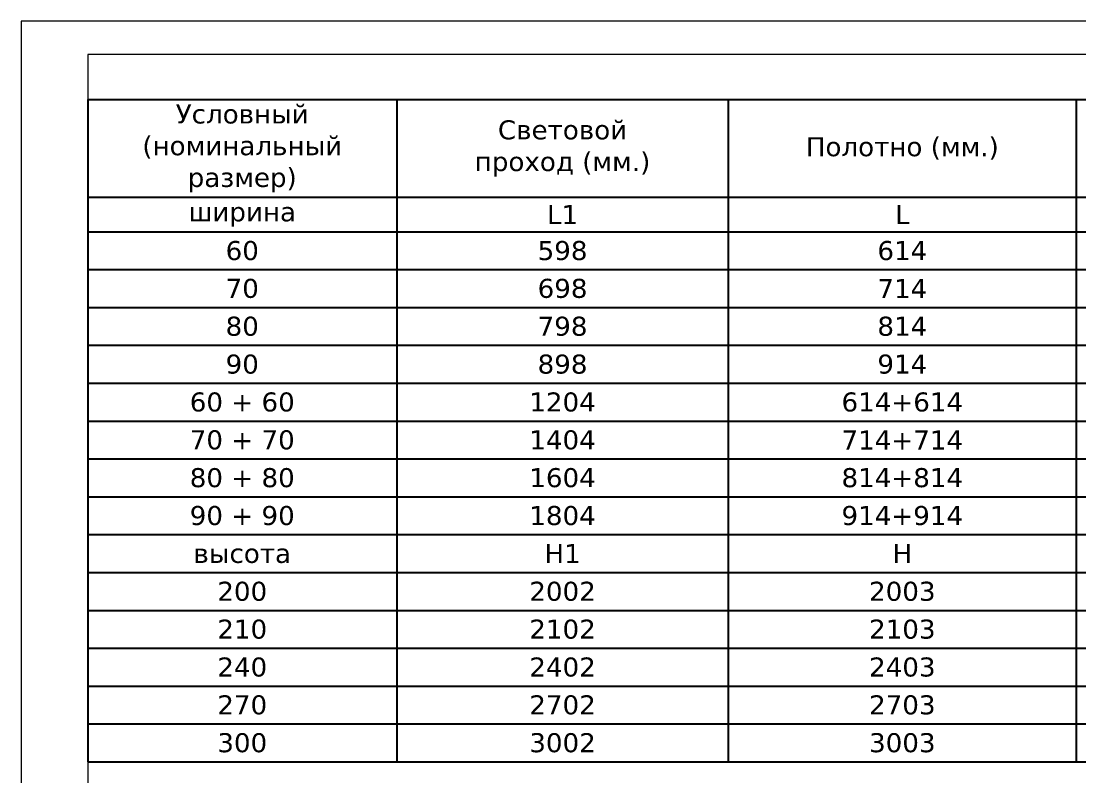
# Model space of a CAD drawing. Header units: millimetres. Extents: x 302870 to 307348, y 96600 to 99758.
# Drawn here: x 302870 to 305093, y 98170 to 99758 of the extents above; entities that cross this region are included whole.
import ezdxf

# ---------------------------------------------------------------- set-up
doc = ezdxf.new("R2010")
doc.units = ezdxf.units.MM
doc.layers.add('1', color=7, linetype='Continuous')
doc.layers.add('Штамп-текст', color=7, linetype='Continuous', lineweight=9)
doc.styles.get("Standard").update_dxf_attribs({"font": 'verdana.ttf'})

# ---------------------------------------------------------------- blocks, each defined once
blk = doc.blocks.new('*T9')
at = {"layer": '1', "color": 0, "linetype": 'ByBlock', "lineweight": -2, "ltscale": 5, "transparency": 16777216}
for p, q in [((0, 0), (4268.6, 0)), ((0, 0), (0, -1392.1)), ((649, 0), (649, -1392.1)), ((1345.3, 0), (1345.3, -1392.1)), ((2076.2, 0), (2076.2, -1392.1)), ((2807, 0), (2807, -1392.1)), ((3537.8, 0), (3537.8, -205.6)), ((4268.6, 0), (4268.6, -1392.1)), ((0, -205.6), (4268.6, -205.6)), ((0, -278), (4268.6, -278)), ((3537.8, -278), (3537.8, -914.6)), ((0, -357.5), (4268.6, -357.5)), ((0, -437.1), (4268.6, -437.1)), ((0, -516.7), (4268.6, -516.7)), ((0, -596.3), (4268.6, -596.3)), ((0, -675.9), (4268.6, -675.9)), ((0, -755.5), (4268.6, -755.5)), ((0, -835), (4268.6, -835)), ((0, -914.6), (4268.6, -914.6)), ((0, -994.2), (4268.6, -994.2)), ((3537.8, -994.2), (3537.8, -1392.1)), ((0, -1073.8), (4268.6, -1073.8)), ((0, -1153.4), (4268.6, -1153.4)), ((0, -1233), (4268.6, -1233)), ((0, -1312.5), (4268.6, -1312.5)), ((0, -1392.1), (4268.6, -1392.1))]:
    blk.add_line(p, q, dxfattribs=at)
at = {"layer": '1', "color": 0, "ltscale": 5, "transparency": 16777216, "attachment_point": 5}
for s, insert, char_height, width in [('Условный\\P(номинальный\\Pразмер)', (324.5, -102.8), 40, 644.64), ('Световой\\Pпроход (мм.)', (997.2, -102.8), 40, 691.986), ('{\\H1.83446x;Размер\\Pпо коробу(мм) }', (2441.6, -102.8), 21.805, 726.459), ('Рекомендуемый размер проема (мм)', (3172.4, -102.8), 40, 726.459), ('Допустимый размер проема (мм)', (3903.2, -102.8), 40, 726.459), ('Полотно (мм.)', (1710.8, -102.8), 40, 726.459), ('L1', (997.2, -241.8), 40, 691.986), ('L', (1710.8, -241.8), 40, 726.459), ('L2', (2441.6, -241.8), 40, 726.459), ('L3', (3537.8, -241.8), 40, 1457.279), ('ширина', (324.5, -241.8), 40, 644.64), ('60', (324.5, -317.8), 40, 644.64), ('598', (997.2, -317.8), 40, 691.986), ('614', (1710.8, -317.8), 40, 726.459), ('687', (2441.6, -317.8), 40, 726.459), ('710', (3172.4, -317.8), 40, 726.459), ('700-720', (3903.2, -317.8), 40, 726.459), ('70', (324.5, -397.3), 40, 644.64), ('698', (997.2, -397.3), 40, 691.986), ('714', (1710.8, -397.3), 40, 726.459), ('787 ', (2441.6, -397.3), 40, 726.459), ('810', (3172.4, -397.3), 40, 726.459), ('800-820', (3903.2, -397.3), 40, 726.459), ('80', (324.5, -476.9), 40, 644.64), ('798', (997.2, -476.9), 40, 691.986), ('814', (1710.8, -476.9), 40, 726.459), ('887 ', (2441.6, -476.9), 40, 726.459), ('910', (3172.4, -476.9), 40, 726.459), ('900-920', (3903.2, -476.9), 40, 726.459), ('90', (324.5, -556.5), 40, 644.64), ('898', (997.2, -556.5), 40, 691.986), ('914', (1710.8, -556.5), 40, 726.459), ('987', (2441.6, -556.5), 40, 726.459), ('1010', (3172.4, -556.5), 40, 726.459), ('1000-1020', (3903.2, -556.5), 40, 726.459), ('60 + 60', (324.5, -636.1), 40, 644.64), ('1204', (997.2, -636.1), 40, 691.986), ('614+614', (1710.8, -636.1), 40, 726.459), ('1293 ', (2441.6, -636.1), 40, 726.459), ('1315', (3172.4, -636.1), 40, 726.459), ('1305-1325', (3903.2, -636.1), 40, 726.459), ('70 + 70', (324.5, -715.7), 40, 644.64), ('1404', (997.2, -715.7), 40, 691.986), ('714+714', (1710.8, -715.7), 40, 726.459), ('1493 ', (2441.6, -715.7), 40, 726.459), ('1515', (3172.4, -715.7), 40, 726.459), ('1505-1525', (3903.2, -715.7), 40, 726.459), ('80 + 80', (324.5, -795.2), 40, 644.64), ('1604', (997.2, -795.2), 40, 691.986), ('814+814', (1710.8, -795.2), 40, 726.459), ('1693 ', (2441.6, -795.2), 40, 726.459), ('1715', (3172.4, -795.2), 40, 726.459), ('1705-1725', (3903.2, -795.2), 40, 726.459), ('90 + 90', (324.5, -874.8), 40, 644.64), ('1804', (997.2, -874.8), 40, 691.986), ('914+914', (1710.8, -874.8), 40, 726.459), ('1893 ', (2441.6, -874.8), 40, 726.459), ('1915', (3172.4, -874.8), 40, 726.459), ('1906-1925', (3903.2, -874.8), 40, 726.459), ('H2', (2441.6, -954.4), 40, 726.459), ('H3', (3537.8, -954.4), 40, 1457.279), ('высота', (324.5, -954.4), 40, 644.64), ('H1', (997.2, -954.4), 40, 691.986), ('H ', (1710.8, -954.4), 40, 726.459), ('200', (324.5, -1034), 40, 644.64), ('2002', (997.2, -1034), 40, 691.986), ('2003', (1710.8, -1034), 40, 726.459), ('2046 ', (2441.6, -1034), 40, 726.459), ('2060', (3172.4, -1034), 40, 726.459), ('2055-2070', (3903.2, -1034), 40, 726.459), ('210', (324.5, -1113.6), 40, 644.64), ('2102', (997.2, -1113.6), 40, 691.986), ('2103', (1710.8, -1113.6), 40, 726.459), ('2146 ', (2441.6, -1113.6), 40, 726.459), ('2160', (3172.4, -1113.6), 40, 726.459), ('2155-2170', (3903.2, -1113.6), 40, 726.459), ('240', (324.5, -1193.2), 40, 644.64), ('2402', (997.2, -1193.2), 40, 691.986), ('2403', (1710.8, -1193.2), 40, 726.459), ('2446 ', (2441.6, -1193.2), 40, 726.459), ('2460', (3172.4, -1193.2), 40, 726.459), ('2455-2470', (3903.2, -1193.2), 40, 726.459), ('270', (324.5, -1272.7), 40, 644.64), ('2702', (997.2, -1272.7), 40, 691.986), ('2703', (1710.8, -1272.7), 40, 726.459), ('2746 ', (2441.6, -1272.7), 40, 726.459), ('2760', (3172.4, -1272.7), 40, 726.459), ('2755-2770', (3903.2, -1272.7), 40, 726.459), ('300', (324.5, -1352.3), 40, 644.64), ('3002', (997.2, -1352.3), 40, 691.986), ('3003', (1710.8, -1352.3), 40, 726.459), ('3046 ', (2441.6, -1352.3), 40, 726.459), ('3060', (3172.4, -1352.3), 40, 726.459), ('3055-3070', (3903.2, -1352.3), 40, 726.459)]:
    blk.add_mtext(s, dxfattribs=dict(at, insert=insert, char_height=char_height, width=width))

msp = doc.modelspace()

# ---------------------------------------------------------------- linework, layer by layer
at = {"layer": 'Штамп-текст', "ltscale": 5}
for points in [[(307347.93, 96600.22), (307347.93, 99758.23), (302869.62, 99758.23), (302869.62, 96600.22)], [(303009.41, 96670.12), (307278.04, 96670.12), (307278.04, 99688.34), (303009.41, 99688.34)], [(307278.04, 96670.12), (307278.04, 99688.34), (303009.41, 99688.34), (303009.41, 96670.12)]]:
    msp.add_lwpolyline(points, close=True, dxfattribs=at)

# ---------------------------------------------------------------- block references
msp.add_blockref('*T9', (303009.41, 99593.55))

doc.saveas('drawing.dxf')
